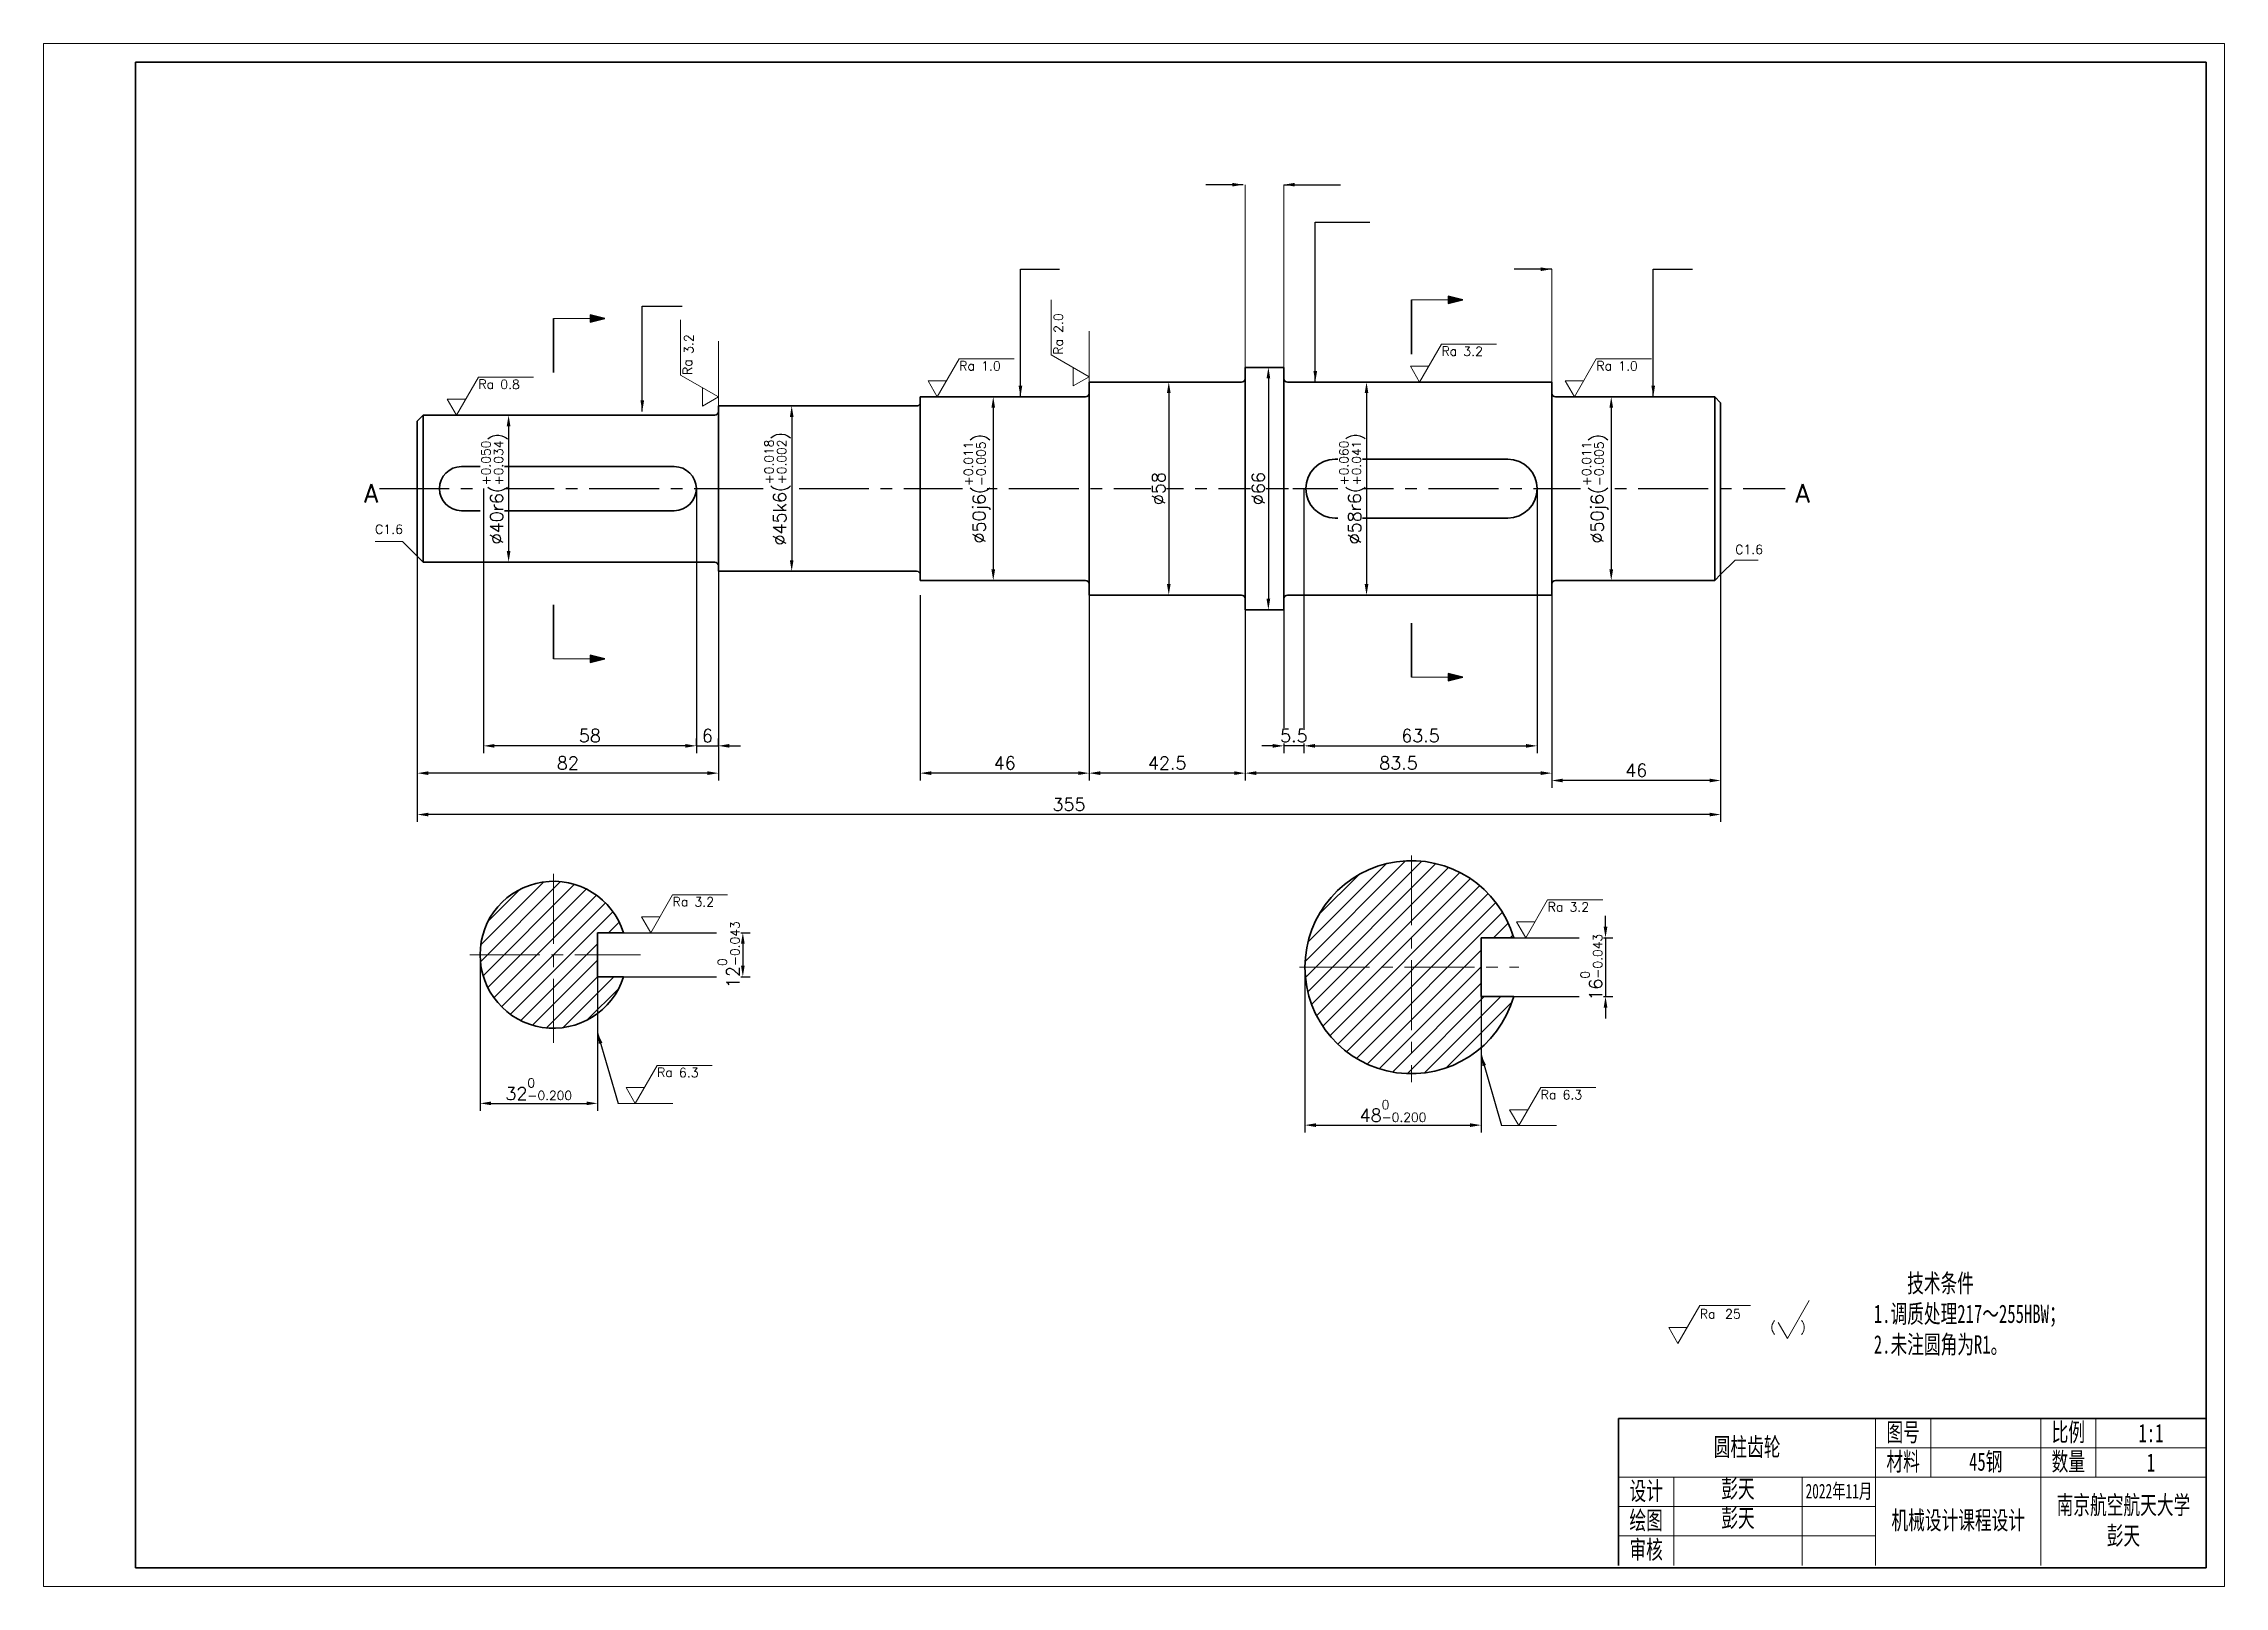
# Model space of a CAD drawing. Header units: millimetres. Extents: x 388 to 982, y 546 to 966.
import ezdxf

# ---------------------------------------------------------------- set-up
doc = ezdxf.new("R2010")
doc.units = ezdxf.units.MM
doc.linetypes.add('CENTER2', pattern=[28.575, 19.05, -3.175, 3.175, -3.175])
for name, color, linetype, lineweight in [('中心线', 7, 'CENTER2', 20), ('剖面线', 7, 'Continuous', 20), ('尺寸线层', 7, 'Continuous', 30), ('标注线', 3, 'Continuous', 20), ('粗实线', 7, 'Continuous', 30), ('细实线', 7, 'Continuous', 20)]:
    doc.layers.add(name, color=color, linetype=linetype, lineweight=lineweight)
doc.styles.get("Standard").update_dxf_attribs({"font": 'txt', "bigfont": 'gbcbig.shx'})
doc.styles.add('宋体', font='simfang.ttf', dxfattribs={"width": 0.667})
doc.dimstyles.new('直线', dxfattribs={"dimtxt": 3.5, "dimasz": 3, "dimexe": 2, "dimexo": 0, "dimgap": 1, "dimtad": 1, "dimdsep": 46, "dimtxsty": 'Standard', "dimcen": 0, "dimadec": 0, "dimazin": 2, "dimtfac": 1, "dimtix": 1, "dimtmove": 0, "dimatfit": 3, "dimfxl": 1, "dimtfill": 1, "dimarcsym": 0})
doc.dimstyles.new('线性直径', dxfattribs={"dimtxt": 3.5, "dimasz": 3, "dimexe": 2, "dimexo": 0, "dimgap": 1, "dimtad": 1, "dimdsep": 46, "dimtxsty": 'Standard', "dimcen": 0, "dimadec": 0, "dimazin": 2, "dimtm": 1e-09, "dimtfac": 1, "dimtmove": 0, "dimatfit": 3, "dimfxl": 1, "dimtfill": 1, "dimarcsym": 0})

# ---------------------------------------------------------------- blocks, each defined once
blk = doc.blocks.new('*D1')
at = {"layer": 'Defpoints', "color": 0, "transparency": 16777216}
for p in [(491.66, 865.2), (510.62, 825.2), (514.92, 825.2)]:
    blk.add_point(p, dxfattribs=at)
at = {"layer": '标注线', "color": 0, "lineweight": -2, "transparency": 16777216}
for p, q in [((491.66, 865.2), (516.92, 865.2)), ((514.92, 862.2), (514.92, 828.2)), ((510.62, 825.2), (516.92, 825.2))]:
    blk.add_line(p, q, dxfattribs=at)
at = {"layer": '标注线', "color": 0, "transparency": 16777216}
for points in [[(514.42, 862.2), (515.42, 862.2), (514.92, 865.2)], [(514.42, 828.2), (515.42, 828.2), (514.92, 825.2)]]:
    blk.add_solid(points, dxfattribs=at)
at = {"layer": '标注线', "color": 0, "transparency": 16777216, "insert": (511.06, 845.2), "char_height": 3.5, "attachment_point": 5, "rotation": 90, "bg_fill": 3, "box_fill_scale": 1.1, "bg_fill_color": 256, "bg_fill_true_color": 13158600, "bg_fill_transparency": 0}
blk.add_mtext('%%C40r6({\\H0.7x;\\S+0.050^ +0.034;\\H1.42857x;)}', dxfattribs=at)
blk = doc.blocks.new('*D2')
at = {"layer": 'Defpoints', "color": 0, "transparency": 16777216}
for p in [(572.06, 867.7), (592.03, 822.7), (593.95, 822.7)]:
    blk.add_point(p, dxfattribs=at)
at = {"layer": '标注线', "color": 0, "lineweight": -2, "transparency": 16777216}
for p, q in [((572.06, 867.7), (594.03, 867.7)), ((592.03, 864.7), (592.03, 825.7)), ((593.95, 822.7), (590.03, 822.7))]:
    blk.add_line(p, q, dxfattribs=at)
at = {"layer": '标注线', "color": 0, "transparency": 16777216}
for points in [[(591.53, 864.7), (592.53, 864.7), (592.03, 867.7)], [(591.53, 825.7), (592.53, 825.7), (592.03, 822.7)]]:
    blk.add_solid(points, dxfattribs=at)
at = {"layer": '标注线', "color": 0, "transparency": 16777216, "insert": (588.17, 845.2), "char_height": 3.5, "attachment_point": 5, "rotation": 90, "bg_fill": 3, "box_fill_scale": 1.1, "bg_fill_color": 256, "bg_fill_true_color": 13158600, "bg_fill_transparency": 0}
blk.add_mtext('%%C45k6({\\H0.7x;\\S+0.018^ +0.002;\\H1.42857x;)}', dxfattribs=at)
blk = doc.blocks.new('*D3')
at = {"layer": 'Defpoints', "color": 0, "transparency": 16777216}
for p in [(647.96, 870.2), (646.93, 820.2), (647.96, 820.2)]:
    blk.add_point(p, dxfattribs=at)
at = {"layer": '标注线', "color": 0, "lineweight": -2, "transparency": 16777216}
for p, q in [((647.96, 870.2), (644.93, 870.2)), ((646.93, 867.2), (646.93, 823.2)), ((647.96, 820.2), (644.93, 820.2))]:
    blk.add_line(p, q, dxfattribs=at)
at = {"layer": '标注线', "color": 0, "transparency": 16777216}
for points in [[(646.43, 867.2), (647.43, 867.2), (646.93, 870.2)], [(646.43, 823.2), (647.43, 823.2), (646.93, 820.2)]]:
    blk.add_solid(points, dxfattribs=at)
at = {"layer": '标注线', "color": 0, "transparency": 16777216, "insert": (642.48, 845.2), "char_height": 3.5, "attachment_point": 5, "rotation": 90, "bg_fill": 3, "box_fill_scale": 1.1, "bg_fill_color": 256, "bg_fill_true_color": 13158600, "bg_fill_transparency": 0}
blk.add_mtext('%%C50j6({\\H0.7x;\\S+0.011^ -0.005;\\H1.42857x;)}', dxfattribs=at)
blk = doc.blocks.new('*D4')
at = {"layer": 'Defpoints', "color": 0, "transparency": 16777216}
for p in [(691.99, 874.2), (691.99, 816.2), (694.74, 816.2)]:
    blk.add_point(p, dxfattribs=at)
at = {"layer": '标注线', "color": 0, "lineweight": -2, "transparency": 16777216}
for p, q in [((691.99, 874.2), (696.74, 874.2)), ((694.74, 871.2), (694.74, 819.2)), ((691.99, 816.2), (696.74, 816.2))]:
    blk.add_line(p, q, dxfattribs=at)
at = {"layer": '标注线', "color": 0, "transparency": 16777216}
for points in [[(694.24, 871.2), (695.24, 871.2), (694.74, 874.2)], [(694.24, 819.2), (695.24, 819.2), (694.74, 816.2)]]:
    blk.add_solid(points, dxfattribs=at)
at = {"layer": '标注线', "color": 0, "transparency": 16777216, "insert": (691.99, 845.2), "char_height": 3.5, "attachment_point": 5, "rotation": 90, "bg_fill": 3, "box_fill_scale": 1.1, "bg_fill_color": 256, "bg_fill_true_color": 13158600, "bg_fill_transparency": 3866744}
blk.add_mtext('%%C58', dxfattribs=at)
blk = doc.blocks.new('*D5')
at = {"layer": 'Defpoints', "color": 0, "transparency": 16777216}
for p in [(720.2, 878.2), (720.2, 812.2), (721.87, 812.2)]:
    blk.add_point(p, dxfattribs=at)
at = {"layer": '标注线', "color": 0, "lineweight": -2, "transparency": 16777216}
for p, q in [((720.2, 878.2), (723.87, 878.2)), ((721.87, 875.2), (721.87, 815.2)), ((720.2, 812.2), (723.87, 812.2))]:
    blk.add_line(p, q, dxfattribs=at)
at = {"layer": '标注线', "color": 0, "transparency": 16777216}
for points in [[(721.37, 875.2), (722.37, 875.2), (721.87, 878.2)], [(721.37, 815.2), (722.37, 815.2), (721.87, 812.2)]]:
    blk.add_solid(points, dxfattribs=at)
at = {"layer": '标注线', "color": 0, "transparency": 16777216, "insert": (719.12, 845.2), "char_height": 3.5, "attachment_point": 5, "rotation": 90, "bg_fill": 3, "box_fill_scale": 1.1, "bg_fill_color": 256, "bg_fill_true_color": 13158600, "bg_fill_transparency": 9782572}
blk.add_mtext('%%C66', dxfattribs=at)
blk = doc.blocks.new('*D6')
at = {"layer": 'Defpoints', "color": 0, "transparency": 16777216}
for p in [(727.06, 874.2), (748.6, 816.2), (755.13, 816.2)]:
    blk.add_point(p, dxfattribs=at)
at = {"layer": '标注线', "color": 0, "lineweight": -2, "transparency": 16777216}
for p, q in [((727.06, 874.2), (750.6, 874.2)), ((748.6, 871.2), (748.6, 819.2)), ((755.13, 816.2), (746.6, 816.2))]:
    blk.add_line(p, q, dxfattribs=at)
at = {"layer": '标注线', "color": 0, "transparency": 16777216}
for points in [[(748.1, 871.2), (749.1, 871.2), (748.6, 874.2)], [(748.1, 819.2), (749.1, 819.2), (748.6, 816.2)]]:
    blk.add_solid(points, dxfattribs=at)
at = {"layer": '标注线', "color": 0, "transparency": 16777216, "insert": (744.74, 845.2), "char_height": 3.5, "attachment_point": 5, "rotation": 90, "bg_fill": 3, "box_fill_scale": 1.1, "bg_fill_color": 256, "bg_fill_true_color": 13158600, "bg_fill_transparency": 0}
blk.add_mtext('%%C58r6({\\H0.7x;\\S+0.060^ +0.041;\\H1.42857x;)}', dxfattribs=at)
blk = doc.blocks.new('*D7')
at = {"layer": 'Defpoints', "color": 0, "transparency": 16777216}
for p in [(800.06, 870.2), (815.26, 820.2), (817.42, 820.2)]:
    blk.add_point(p, dxfattribs=at)
at = {"layer": '标注线', "color": 0, "lineweight": -2, "transparency": 16777216}
for p, q in [((800.06, 870.2), (817.26, 870.2)), ((815.26, 867.2), (815.26, 823.2)), ((817.42, 820.2), (813.26, 820.2))]:
    blk.add_line(p, q, dxfattribs=at)
at = {"layer": '标注线', "color": 0, "transparency": 16777216}
for points in [[(814.76, 867.2), (815.76, 867.2), (815.26, 870.2)], [(814.76, 823.2), (815.76, 823.2), (815.26, 820.2)]]:
    blk.add_solid(points, dxfattribs=at)
at = {"layer": '标注线', "color": 0, "transparency": 16777216, "insert": (810.82, 845.2), "char_height": 3.5, "attachment_point": 5, "rotation": 90, "bg_fill": 3, "box_fill_scale": 1.1, "bg_fill_color": 256, "bg_fill_true_color": 13158600, "bg_fill_transparency": 0}
blk.add_mtext('%%C50j6({\\H0.7x;\\S+0.011^ -0.005;\\H1.42857x;)}', dxfattribs=at)
blk = doc.blocks.new('*D8')
at = {"layer": 'Defpoints', "color": 0, "transparency": 16777216}
for p in [(490.06, 826.8), (845.06, 821.2), (490.06, 756.46)]:
    blk.add_point(p, dxfattribs=at)
at = {"layer": '标注线', "color": 0, "lineweight": -2, "transparency": 16777216}
for p, q in [((490.06, 826.8), (490.06, 754.46)), ((845.06, 821.2), (845.06, 754.46)), ((842.06, 756.46), (493.06, 756.46))]:
    blk.add_line(p, q, dxfattribs=at)
at = {"layer": '标注线', "color": 0, "transparency": 16777216}
for points in [[(493.06, 756.96), (493.06, 755.96), (490.06, 756.46)], [(842.06, 756.96), (842.06, 755.96), (845.06, 756.46)]]:
    blk.add_solid(points, dxfattribs=at)
at = {"layer": '标注线', "color": 0, "transparency": 16777216, "insert": (667.56, 759.21), "char_height": 3.5, "attachment_point": 5, "bg_fill": 3, "box_fill_scale": 1.1, "bg_fill_color": 256, "bg_fill_true_color": 13158600, "bg_fill_transparency": 1242332}
blk.add_mtext('355', dxfattribs=at)
blk = doc.blocks.new('*D9')
at = {"layer": 'Defpoints', "color": 0, "transparency": 16777216}
for p in [(845.06, 821.8), (799.06, 819.2), (799.06, 765.74)]:
    blk.add_point(p, dxfattribs=at)
at = {"layer": '标注线', "color": 0, "lineweight": -2, "transparency": 16777216}
for p, q in [((845.06, 821.8), (845.06, 763.74)), ((799.06, 819.2), (799.06, 763.74)), ((842.06, 765.74), (802.06, 765.74))]:
    blk.add_line(p, q, dxfattribs=at)
at = {"layer": '标注线', "color": 0, "transparency": 16777216}
for points in [[(802.06, 766.24), (802.06, 765.24), (799.06, 765.74)], [(842.06, 766.24), (842.06, 765.24), (845.06, 765.74)]]:
    blk.add_solid(points, dxfattribs=at)
at = {"layer": '标注线', "color": 0, "transparency": 16777216, "insert": (822.06, 768.49), "char_height": 3.5, "attachment_point": 5, "bg_fill": 3, "box_fill_scale": 1.1, "bg_fill_color": 256, "bg_fill_true_color": 13158600, "bg_fill_transparency": 176}
blk.add_mtext('46', dxfattribs=at)
blk = doc.blocks.new('*D10')
at = {"layer": 'Defpoints', "color": 0, "transparency": 16777216}
for p in [(715.56, 816.2), (799.06, 816.2), (715.56, 767.74)]:
    blk.add_point(p, dxfattribs=at)
at = {"layer": '标注线', "color": 0, "lineweight": -2, "transparency": 16777216}
for p, q in [((715.56, 816.2), (715.56, 765.74)), ((799.06, 816.2), (799.06, 765.74)), ((796.06, 767.74), (718.56, 767.74))]:
    blk.add_line(p, q, dxfattribs=at)
at = {"layer": '标注线', "color": 0, "transparency": 16777216}
for points in [[(718.56, 768.24), (718.56, 767.24), (715.56, 767.74)], [(796.06, 768.24), (796.06, 767.24), (799.06, 767.74)]]:
    blk.add_solid(points, dxfattribs=at)
at = {"layer": '标注线', "color": 0, "transparency": 16777216, "insert": (757.31, 770.49), "char_height": 3.5, "attachment_point": 5, "bg_fill": 3, "box_fill_scale": 1.1, "bg_fill_color": 256, "bg_fill_true_color": 13158600, "bg_fill_transparency": 9325212}
blk.add_mtext('83.5', dxfattribs=at)
blk = doc.blocks.new('*D11')
at = {"layer": 'Defpoints', "color": 0, "transparency": 16777216}
for p in [(673.06, 812.2), (715.56, 812.2), (673.06, 767.74)]:
    blk.add_point(p, dxfattribs=at)
at = {"layer": '标注线', "color": 0, "lineweight": -2, "transparency": 16777216}
for p, q in [((673.06, 812.2), (673.06, 765.74)), ((715.56, 812.2), (715.56, 765.74)), ((712.56, 767.74), (676.06, 767.74))]:
    blk.add_line(p, q, dxfattribs=at)
at = {"layer": '标注线', "color": 0, "transparency": 16777216}
for points in [[(676.06, 768.24), (676.06, 767.24), (673.06, 767.74)], [(712.56, 768.24), (712.56, 767.24), (715.56, 767.74)]]:
    blk.add_solid(points, dxfattribs=at)
at = {"layer": '标注线', "color": 0, "transparency": 16777216, "insert": (694.31, 770.49), "char_height": 3.5, "attachment_point": 5, "bg_fill": 3, "box_fill_scale": 1.1, "bg_fill_color": 256, "bg_fill_true_color": 13158600, "bg_fill_transparency": 13205180}
blk.add_mtext('42.5', dxfattribs=at)
blk = doc.blocks.new('*D12')
at = {"layer": 'Defpoints', "color": 0, "transparency": 16777216}
for p in [(627.06, 816.2), (673.06, 816.2), (627.06, 767.74)]:
    blk.add_point(p, dxfattribs=at)
at = {"layer": '标注线', "color": 0, "lineweight": -2, "transparency": 16777216}
for p, q in [((627.06, 816.2), (627.06, 765.74)), ((673.06, 816.2), (673.06, 765.74)), ((670.06, 767.74), (630.06, 767.74))]:
    blk.add_line(p, q, dxfattribs=at)
at = {"layer": '标注线', "color": 0, "transparency": 16777216}
for points in [[(630.06, 768.24), (630.06, 767.24), (627.06, 767.74)], [(670.06, 768.24), (670.06, 767.24), (673.06, 767.74)]]:
    blk.add_solid(points, dxfattribs=at)
at = {"layer": '标注线', "color": 0, "transparency": 16777216, "insert": (650.06, 770.49), "char_height": 3.5, "attachment_point": 5, "bg_fill": 3, "box_fill_scale": 1.1, "bg_fill_color": 256, "bg_fill_true_color": 13158600, "bg_fill_transparency": 13205180}
blk.add_mtext('46', dxfattribs=at)
blk = doc.blocks.new('*D13')
at = {"layer": 'Defpoints', "color": 0, "transparency": 16777216}
for p in [(490.06, 822.7), (572.06, 822.7), (490.06, 767.74)]:
    blk.add_point(p, dxfattribs=at)
at = {"layer": '标注线', "color": 0, "lineweight": -2, "transparency": 16777216}
for p, q in [((490.06, 822.7), (490.06, 765.74)), ((572.06, 822.7), (572.06, 765.74)), ((569.06, 767.74), (493.06, 767.74))]:
    blk.add_line(p, q, dxfattribs=at)
at = {"layer": '标注线', "color": 0, "transparency": 16777216}
for points in [[(493.06, 768.24), (493.06, 767.24), (490.06, 767.74)], [(569.06, 768.24), (569.06, 767.24), (572.06, 767.74)]]:
    blk.add_solid(points, dxfattribs=at)
at = {"layer": '标注线', "color": 0, "transparency": 16777216, "insert": (531.06, 770.49), "char_height": 3.5, "attachment_point": 5, "bg_fill": 3, "box_fill_scale": 1.1, "bg_fill_color": 256, "bg_fill_true_color": 13158600, "bg_fill_transparency": 0}
blk.add_mtext('82', dxfattribs=at)
blk = doc.blocks.new('*D14')
at = {"layer": 'Defpoints', "color": 0, "transparency": 16777216}
for p in [(508.06, 845.2), (566.06, 845.2), (508.06, 775.17)]:
    blk.add_point(p, dxfattribs=at)
at = {"layer": '标注线', "color": 0, "lineweight": -2, "transparency": 16777216}
for p, q in [((508.06, 845.2), (508.06, 773.17)), ((566.06, 845.2), (566.06, 773.17)), ((563.06, 775.17), (511.06, 775.17))]:
    blk.add_line(p, q, dxfattribs=at)
at = {"layer": '标注线', "color": 0, "transparency": 16777216}
for points in [[(511.06, 775.67), (511.06, 774.67), (508.06, 775.17)], [(563.06, 775.67), (563.06, 774.67), (566.06, 775.17)]]:
    blk.add_solid(points, dxfattribs=at)
at = {"layer": '标注线', "color": 0, "transparency": 16777216, "insert": (537.06, 777.92), "char_height": 3.5, "attachment_point": 5, "bg_fill": 3, "box_fill_scale": 1.1, "bg_fill_color": 256, "bg_fill_true_color": 13158600, "bg_fill_transparency": 11814204}
blk.add_mtext('58', dxfattribs=at)
blk = doc.blocks.new('*D15')
at = {"layer": '标注线', "color": 0, "lineweight": -2, "transparency": 16777216}
for p, q in [((563.06, 775.17), (560.06, 775.17)), ((566.06, 775.17), (566.06, 777.17)), ((566.06, 775.17), (572.06, 775.17)), ((572.06, 775.17), (572.06, 777.17)), ((575.06, 775.17), (578.06, 775.17))]:
    blk.add_line(p, q, dxfattribs=at)
at = {"layer": '标注线', "color": 0, "transparency": 16777216}
for points in [[(563.06, 775.67), (563.06, 774.67), (566.06, 775.17)], [(575.06, 775.67), (575.06, 774.67), (572.06, 775.17)]]:
    blk.add_solid(points, dxfattribs=at)
at = {"layer": '标注线', "color": 0, "transparency": 16777216, "insert": (569.06, 777.92), "char_height": 3.5, "attachment_point": 5, "bg_fill": 3, "box_fill_scale": 1.1, "bg_fill_color": 256, "bg_fill_true_color": 13158600, "bg_fill_transparency": 13200536}
blk.add_mtext('6', dxfattribs=at)
at = {"layer": 'Defpoints', "color": 0, "transparency": 16777216}
for p in [(566.06, 775.17), (572.06, 775.17), (572.06, 775.17)]:
    blk.add_point(p, dxfattribs=at)
blk = doc.blocks.new('*D16')
at = {"layer": 'Defpoints', "color": 0, "transparency": 16777216}
for p in [(731.56, 845.2), (795.06, 845.2), (795.06, 775.17)]:
    blk.add_point(p, dxfattribs=at)
at = {"layer": '标注线', "color": 0, "lineweight": -2, "transparency": 16777216}
for p, q in [((731.56, 845.2), (731.56, 773.17)), ((795.06, 845.2), (795.06, 773.17)), ((734.56, 775.17), (792.06, 775.17))]:
    blk.add_line(p, q, dxfattribs=at)
at = {"layer": '标注线', "color": 0, "transparency": 16777216}
for points in [[(734.56, 775.67), (734.56, 774.67), (731.56, 775.17)], [(792.06, 775.67), (792.06, 774.67), (795.06, 775.17)]]:
    blk.add_solid(points, dxfattribs=at)
at = {"layer": '标注线', "color": 0, "transparency": 16777216, "insert": (763.31, 777.92), "char_height": 3.5, "attachment_point": 5, "bg_fill": 3, "box_fill_scale": 1.1, "bg_fill_color": 256, "bg_fill_true_color": 13158600, "bg_fill_transparency": 0}
blk.add_mtext('63.5', dxfattribs=at)
blk = doc.blocks.new('*D17')
at = {"layer": 'Defpoints', "color": 0, "transparency": 16777216}
for p in [(726.06, 845.2), (731.56, 845.2)]:
    blk.add_point(p, dxfattribs=at)
at = {"layer": '标注线', "color": 0, "lineweight": -2, "transparency": 16777216}
for p, q in [((726.06, 845.2), (726.06, 773.17)), ((731.56, 845.2), (731.56, 773.17)), ((723.06, 775.17), (720.06, 775.17)), ((731.56, 775.17), (726.06, 775.17)), ((734.56, 775.17), (737.56, 775.17))]:
    blk.add_line(p, q, dxfattribs=at)
at = {"layer": '标注线', "color": 0, "transparency": 16777216}
for points in [[(723.06, 775.67), (723.06, 774.67), (726.06, 775.17)], [(734.56, 775.67), (734.56, 774.67), (731.56, 775.17)]]:
    blk.add_solid(points, dxfattribs=at)
at = {"layer": '标注线', "color": 0, "transparency": 16777216, "insert": (728.81, 777.92), "char_height": 3.5, "attachment_point": 5, "bg_fill": 3, "box_fill_scale": 1.1, "bg_fill_color": 256, "bg_fill_true_color": 13158600, "bg_fill_transparency": 0}
blk.add_mtext('5.5', dxfattribs=at)
at = {"layer": 'Defpoints', "color": 0, "transparency": 16777216}
blk.add_point((726.06, 775.17), dxfattribs=at)
blk = doc.blocks.new('*D18')
at = {"layer": 'Defpoints', "color": 0, "transparency": 16777216}
for p in [(507.14, 718.3), (539.14, 718.3), (539.14, 677.84)]:
    blk.add_point(p, dxfattribs=at)
at = {"layer": '标注线', "color": 0, "lineweight": -2, "transparency": 16777216}
for p, q in [((507.14, 718.3), (507.14, 675.84)), ((539.14, 718.3), (539.14, 675.84)), ((510.14, 677.84), (536.14, 677.84))]:
    blk.add_line(p, q, dxfattribs=at)
at = {"layer": '标注线', "color": 0, "transparency": 16777216}
for points in [[(510.14, 678.34), (510.14, 677.34), (507.14, 677.84)], [(536.14, 678.34), (536.14, 677.34), (539.14, 677.84)]]:
    blk.add_solid(points, dxfattribs=at)
at = {"layer": '标注线', "color": 0, "transparency": 16777216, "insert": (523.14, 681.7), "char_height": 3.5, "attachment_point": 5, "bg_fill": 3, "box_fill_scale": 1.1, "bg_fill_color": 256, "bg_fill_true_color": 13158600, "bg_fill_transparency": 14441796}
blk.add_mtext('32{\\H0.7x;\\S0^ -0.200;}', dxfattribs=at)
blk = doc.blocks.new('*D19')
at = {"layer": 'Defpoints', "color": 0, "transparency": 16777216}
for p in [(546.22, 724.3), (546.22, 712.3)]:
    blk.add_point(p, dxfattribs=at)
at = {"layer": '标注线', "color": 0, "lineweight": -2, "transparency": 16777216}
for p, q in [((546.22, 724.3), (580.72, 724.3)), ((578.72, 721.3), (578.72, 715.3)), ((546.22, 712.3), (580.72, 712.3))]:
    blk.add_line(p, q, dxfattribs=at)
at = {"layer": '标注线', "color": 0, "transparency": 16777216}
for points in [[(578.22, 721.3), (579.22, 721.3), (578.72, 724.3)], [(578.22, 715.3), (579.22, 715.3), (578.72, 712.3)]]:
    blk.add_solid(points, dxfattribs=at)
at = {"layer": '标注线', "color": 0, "transparency": 16777216, "insert": (574.86, 718.3), "char_height": 3.5, "attachment_point": 5, "rotation": 90, "bg_fill": 3, "box_fill_scale": 1.1, "bg_fill_color": 256, "bg_fill_true_color": 13158600, "bg_fill_transparency": 5410064}
blk.add_mtext('12{\\H0.7x;\\S0^ -0.043;}', dxfattribs=at)
at = {"layer": 'Defpoints', "color": 0, "transparency": 16777216}
blk.add_point((578.72, 712.3), dxfattribs=at)
blk = doc.blocks.new('*D20')
at = {"layer": 'Defpoints', "color": 0, "transparency": 16777216}
for p in [(731.82, 714.9), (779.82, 714.9), (779.82, 671.91)]:
    blk.add_point(p, dxfattribs=at)
at = {"layer": '标注线', "color": 0, "lineweight": -2, "transparency": 16777216}
for p, q in [((731.82, 714.9), (731.82, 669.91)), ((779.82, 714.9), (779.82, 669.91)), ((734.82, 671.91), (776.82, 671.91))]:
    blk.add_line(p, q, dxfattribs=at)
at = {"layer": '标注线', "color": 0, "transparency": 16777216}
for points in [[(734.82, 672.41), (734.82, 671.41), (731.82, 671.91)], [(776.82, 672.41), (776.82, 671.41), (779.82, 671.91)]]:
    blk.add_solid(points, dxfattribs=at)
at = {"layer": '标注线', "color": 0, "transparency": 16777216, "insert": (755.82, 675.77), "char_height": 3.5, "attachment_point": 5, "bg_fill": 3, "box_fill_scale": 1.1, "bg_fill_color": 256, "bg_fill_true_color": 13158600, "bg_fill_transparency": 1240784}
blk.add_mtext('48{\\H0.7x;\\S0^ -0.200;}', dxfattribs=at)
blk = doc.blocks.new('*D21')
at = {"layer": 'Defpoints', "color": 0, "transparency": 16777216}
for p in [(788.7, 722.9), (788.7, 706.9)]:
    blk.add_point(p, dxfattribs=at)
at = {"layer": '标注线', "color": 0, "lineweight": -2, "transparency": 16777216}
for p, q in [((813.7, 725.9), (813.7, 728.9)), ((788.7, 722.9), (815.7, 722.9)), ((813.7, 722.9), (813.7, 706.9)), ((788.7, 706.9), (815.7, 706.9)), ((813.7, 703.9), (813.7, 700.9))]:
    blk.add_line(p, q, dxfattribs=at)
at = {"layer": '标注线', "color": 0, "transparency": 16777216}
for points in [[(813.2, 725.9), (814.2, 725.9), (813.7, 722.9)], [(813.2, 703.9), (814.2, 703.9), (813.7, 706.9)]]:
    blk.add_solid(points, dxfattribs=at)
at = {"layer": '标注线', "color": 0, "transparency": 16777216, "insert": (809.85, 714.9), "char_height": 3.5, "attachment_point": 5, "rotation": 90, "bg_fill": 3, "box_fill_scale": 1.1, "bg_fill_color": 256, "bg_fill_true_color": 13158600, "bg_fill_transparency": 1240784}
blk.add_mtext('16{\\H0.7x;\\S0^ -0.043;}', dxfattribs=at)
at = {"layer": 'Defpoints', "color": 0, "transparency": 16777216}
blk.add_point((813.7, 706.9), dxfattribs=at)
blk = doc.blocks.new('粗糙度')
at = {"layer": '标注线'}
for p, q in [((5.96, 10.33), (0, 0)), ((5.96, 10.33), (20.96, 10.33)), ((-2.5, 4.33), (2.5, 4.33)), ((0, 0), (-2.5, 4.33))]:
    blk.add_line(p, q, dxfattribs=at)
at = {"layer": '标注线', "insert": (5.96, 9.68), "char_height": 2.5, "width": 9.6156, "attachment_point": 1}
blk.add_mtext('Ra', dxfattribs=at)

msp = doc.modelspace()

# ---------------------------------------------------------------- hatches: boundary and pattern name
at = {"layer": '剖面线'}
h = msp.add_hatch(dxfattribs=at)
h.set_pattern_fill('ANSI31', color=256, style=0)
h.set_pattern_definition([(45, (1e-13, 47.4655), (-2.245064, 2.245064), [])])
h.paths.add_polyline_path([(507.137, 718.301), (527.137, 718.301), (527.137, 738.301, 0.4142136)])
h.paths.add_polyline_path([(527.137, 718.301), (539.137, 718.301), (539.137, 724.301), (546.215, 724.301, 0.3275382), (527.137, 738.301)])
h.paths.add_polyline_path([(527.137, 718.301), (507.137, 718.301, 0.4142136), (527.137, 698.301)])
h.paths.add_polyline_path([(527.137, 698.301, 0.3275382), (546.215, 712.301), (539.137, 712.301), (539.137, 718.301), (527.137, 718.301)])
h.paths.add_polyline_path([(731.822, 714.9), (760.822, 714.9), (760.822, 743.9, 0.4142136)])
h.paths.add_polyline_path([(760.822, 714.9), (779.822, 714.9), (779.822, 722.9), (788.696, 722.9, 0.3345303), (760.822, 743.9)])
h.paths.add_polyline_path([(760.822, 714.9), (731.822, 714.9, 0.4142136), (760.822, 685.9)])
h.paths.add_polyline_path([(788.696, 706.9), (779.822, 706.9), (779.822, 714.9), (760.822, 714.9), (760.822, 685.9, 0.3345303)])
at = {"layer": '粗实线'}
for points in [[(770.822, 895.553), (770.822, 897.553), (774.822, 896.553)], [(537.137, 890.553), (537.137, 892.553), (541.137, 891.553)], [(537.137, 799.841), (537.137, 797.841), (541.137, 798.841)], [(770.822, 794.841), (770.822, 792.841), (774.822, 793.841)]]:
    msp.add_hatch(color=256, dxfattribs=at).paths.add_polyline_path(points)

# ---------------------------------------------------------------- linework, layer by layer
at = {"layer": '中心线', "color": 0, "lineweight": -3}
msp.add_line((479.719, 845.197), (862.643, 845.197), dxfattribs=at)
at = {"layer": '中心线'}
for p, q in [((760.822, 745.363), (760.822, 683.59)), ((527.137, 740.301), (527.137, 694.346)), ((504.398, 718.301), (550.804, 718.301)), ((730.358, 714.9), (790.054, 714.9))]:
    msp.add_line(p, q, dxfattribs=at)
at = {"layer": '尺寸线层', "color": 0, "lineweight": 30}
for p, q in [((740.058, 853.197), (787.058, 853.197)), ((740.058, 837.197), (787.058, 837.197))]:
    msp.add_line(p, q, dxfattribs=at)
at = {"layer": '标注线', "color": 0, "lineweight": -3}
for p, q in [((728.558, 845.197), (734.558, 845.197)), ((734.558, 845.197), (741.558, 845.197))]:
    msp.add_line(p, q, dxfattribs=at)
at = {"layer": '标注线'}
for p, q in [((486.058, 830.797), (478.55, 830.797)), ((849.015, 825.754), (855.303, 825.754)), ((544.725, 677.842), (559.657, 677.842)), ((785.41, 671.786), (800.342, 671.786))]:
    msp.add_line(p, q, dxfattribs=at)
at = {"layer": '标注线', "color": 0}
for p, q in [((887.267, 592.058), (887.267, 552.058)), ((902.267, 592.058), (902.267, 576.058)), ((932.267, 592.058), (932.267, 552.058)), ((947.267, 592.058), (947.267, 576.058)), ((977.267, 551.345), (977.267, 591.345)), ((977.267, 584.058), (887.267, 584.058)), ((977.267, 576.058), (817.267, 576.058)), ((832.267, 576.058), (832.267, 552.058)), ((867.267, 576.058), (867.267, 552.058)), ((817.267, 568.058), (887.267, 568.058)), ((817.267, 560.058), (887.267, 560.058))]:
    msp.add_line(p, q, dxfattribs=at)
at = {"layer": '粗实线', "linetype": 'Continuous', "lineweight": 30}
for p, q in [((413.267, 551.345), (413.267, 961.345)), ((413.267, 961.345), (977.267, 961.345)), ((977.267, 961.345), (977.267, 551.345)), ((977.267, 551.345), (413.267, 551.345))]:
    msp.add_line(p, q, dxfattribs=at)
at = {"layer": '粗实线'}
for p, q in [((770.822, 897.553), (774.822, 896.553)), ((527.137, 876.804), (527.137, 891.553)), ((537.137, 892.553), (541.137, 891.553)), ((541.137, 891.553), (537.137, 890.553)), ((760.822, 881.804), (760.822, 896.553)), ((774.822, 896.553), (770.822, 895.553)), ((715.558, 878.197), (715.558, 812.197)), ((726.058, 878.197), (726.058, 875.197)), ((726.058, 875.197), (726.058, 815.197)), ((799.058, 874.197), (727.058, 874.197)), ((627.058, 870.197), (627.058, 821.697)), ((673.058, 871.197), (673.058, 819.197)), ((799.058, 871.197), (799.058, 819.197)), ((843.458, 870.197), (843.458, 820.197)), ((845.058, 868.597), (843.458, 870.197)), ((845.058, 868.597), (845.058, 821.797)), ((490.058, 863.597), (491.658, 865.197)), ((571.058, 865.197), (491.658, 865.197)), ((560.058, 851.197), (502.058, 851.197)), ((560.058, 839.197), (502.058, 839.197)), ((491.658, 825.197), (490.058, 826.797)), ((571.058, 825.197), (491.658, 825.197)), ((627.058, 821.697), (627.058, 820.197)), ((845.058, 821.797), (843.458, 820.197)), ((726.058, 812.197), (726.058, 815.197)), ((799.058, 816.197), (727.058, 816.197)), ((527.137, 813.591), (527.137, 798.841)), ((760.822, 808.591), (760.822, 793.841)), ((541.137, 798.841), (537.137, 799.841)), ((537.137, 797.841), (541.137, 798.841)), ((774.822, 793.841), (770.822, 794.841)), ((770.822, 792.841), (774.822, 793.841)), ((546.215, 724.301), (539.137, 724.301)), ((539.137, 724.301), (539.137, 712.301)), ((788.696, 722.9), (779.822, 722.9)), ((779.822, 722.9), (779.822, 706.9)), ((546.215, 712.301), (539.137, 712.301)), ((779.822, 706.9), (788.696, 706.9))]:
    msp.add_line(p, q, dxfattribs=at)
at = {"layer": '粗实线', "color": 0}
for p, q in [((673.058, 871.197), (673.058, 874.197)), ((715.558, 878.197), (726.058, 878.197)), ((715.558, 875.697), (715.558, 875.197)), ((799.058, 874.197), (799.058, 871.197)), ((572.058, 867.697), (626.058, 867.697)), ((627.058, 870.197), (672.058, 870.197)), ((843.458, 870.197), (800.058, 870.197)), ((490.058, 863.597), (490.058, 826.797)), ((491.658, 865.197), (491.658, 825.197)), ((572.058, 822.697), (626.058, 822.697)), ((672.058, 820.197), (627.058, 820.197)), ((800.058, 820.197), (843.458, 820.197)), ((673.058, 819.197), (673.058, 816.197)), ((715.558, 814.697), (715.558, 815.197)), ((799.058, 816.197), (799.058, 819.197)), ((715.558, 812.197), (726.058, 812.197)), ((817.267, 552.058), (817.267, 592.058)), ((817.267, 592.058), (977.267, 592.058))]:
    msp.add_line(p, q, dxfattribs=at)
at = {"layer": '粗实线', "color": 0, "lineweight": 30}
for p, q in [((572.058, 866.197), (572.058, 867.697)), ((572.058, 822.697), (572.058, 866.197))]:
    msp.add_line(p, q, dxfattribs=at)
at = {"layer": '粗实线'}
for centre, radius, start, end in [((714.558, 875.197), 1, 270, 0), ((727.058, 875.197), 1, 180, 270), ((626.058, 868.697), 1, 270, 0), ((626.058, 821.697), 1, 0, 90), ((714.558, 815.197), 1, 0, 90), ((727.058, 815.197), 1, 90.00003, 180.00003), ((760.822, 714.9), 29, 16.013394, 343.986606), ((527.137, 718.301), 20, 17.457603, 342.542397)]:
    msp.add_arc(centre, radius, start, end, dxfattribs=at)
at = {"layer": '粗实线', "color": 0}
for centre, radius, start, end in [((672.058, 871.197), 1, 270, 0), ((800.058, 871.197), 1, 180, 270), ((502.058, 845.197), 6, 90, 270), ((560.058, 845.197), 6, 270, 90), ((740.058, 845.197), 8, 90, 270), ((787.058, 845.197), 8, 270, 90), ((672.058, 819.197), 1, 0, 90), ((800.058, 819.197), 1, 90, 180)]:
    msp.add_arc(centre, radius, start, end, dxfattribs=at)
at = {"layer": '粗实线', "color": 0, "lineweight": 30}
for centre, start, end in [((571.058, 866.197), 270, 0), ((571.058, 824.197), 359.998746, 90)]:
    msp.add_arc(centre, 1, start, end, dxfattribs=at)
at = {"layer": '细实线'}
for p, q in [((388.267, 966.345), (982.267, 966.345)), ((388.267, 546.345), (388.267, 966.345)), ((982.267, 966.345), (982.267, 546.345)), ((799.058, 874.197), (799.058, 904.933)), ((770.822, 895.553), (770.822, 897.553)), ((527.137, 891.553), (537.137, 891.553)), ((537.137, 890.553), (537.137, 892.553)), ((760.822, 896.553), (770.822, 896.553)), ((673.058, 874.197), (673.058, 888.094)), ((527.137, 798.841), (537.137, 798.841)), ((537.137, 799.841), (537.137, 797.841)), ((760.822, 793.841), (770.822, 793.841)), ((770.822, 794.841), (770.822, 792.841)), ((869.207, 624.195), (863.243, 613.865)), ((839.372, 622.785), (833.408, 612.454)), ((839.372, 622.785), (853.166, 622.785)), ((863.243, 613.865), (860.743, 618.195)), ((830.908, 616.785), (835.908, 616.785)), ((833.408, 612.454), (830.908, 616.785)), ((982.267, 546.345), (388.267, 546.345))]:
    msp.add_line(p, q, dxfattribs=at)
at = {"layer": '细实线', "color": 0, "lineweight": 30}
for p, q in [((673.058, 874.197), (714.558, 874.197)), ((673.058, 816.197), (714.558, 816.197))]:
    msp.add_line(p, q, dxfattribs=at)

# ---------------------------------------------------------------- block references
at = {"layer": '标注线', "rotation": 90}
msp.add_blockref('粗糙度', (673.058, 875.668), dxfattribs=at)
at = {"layer": '标注线'}
for p in [(763.058, 874.197), (549.397, 677.842), (790.082, 671.786)]:
    msp.add_blockref('粗糙度', p, dxfattribs=at)

# ---------------------------------------------------------------- texts
at = {"layer": '标注线', "char_height": 2.5, "width": 7.34422, "attachment_point": 1, "rotation": 90}
for s, insert in [('2.0', (663.423, 887.581)), ('3.2', (562.743, 881.866))]:
    msp.add_mtext(s, dxfattribs=dict(at, insert=insert))
at = {"layer": '标注线', "attachment_point": 1}
for s, insert, char_height, width in [('1.0', (643.604, 879.833), 2.5, 7.34422), ('3.2', (774.97, 883.833), 2.5, 7.34422), ('1.0', (817.145, 879.833), 2.5, 7.34422), ('A', (475.512, 846.426), 5, 6.94812), ('A', (865.434, 846.426), 5, 6.94812), ('C1.6', (478.55, 835.382), 2.5, 7.94185), ('C1.6', (849.015, 829.878), 2.5, 7.14356), ('6.3', (561.309, 687.477), 2.5, 7.34422), ('6.3', (801.994, 681.422), 2.5, 7.34422)]:
    msp.add_mtext(s, dxfattribs=dict(at, insert=insert, char_height=char_height, width=width))
at = {"layer": '标注线', "color": 0, "attachment_point": 5, "style": '宋体'}
for s, insert, char_height, width in [('图号', (894.767, 588.058), 5, 83.16098), ('比例', (939.767, 588.058), 5, 83.16098), ('{\\fSimSun|b0|i0|c134|p2;1:1}', (962.267, 588.058), 5, 83.16098), ('圆柱齿轮', (852.267, 584.058), 5, 83.16098), ('材料', (894.767, 580.058), 5, 83.16098), ('45钢', (917.267, 580.058), 5, 83.16098), ('数量', (939.767, 580.058), 5, 83.16098), ('{\\fSimSun|b0|i0|c134|p2;1}', (962.267, 580.058), 5, 83.16098), ('设计', (824.767, 572.058), 5, 83.16098), ('2022年11月', (877.267, 572.058), 4, 53.3328), ('南京航空航天大学\\P彭天', (954.767, 564.058), 5, 83.16098), ('绘图', (824.767, 564.058), 5, 83.16098), ('机械设计课程设计', (909.767, 564.058), 5, 83.16098), ('审核', (824.767, 556.058), 5, 83.16098)]:
    msp.add_mtext(s, dxfattribs=dict(at, insert=insert, char_height=char_height, width=width))
at = {"layer": '细实线', "attachment_point": 1}
for s, insert, char_height, width in [('{\\fFangSong|b0|i0|c134|p49;\\W0.667;    技术条件\\P1.调质处理217～255HBW；\\P2.未注圆角为R1。}', (886.778, 631.386), 5, 88.76189), ('Ra', (839.372, 621.768), 2.5, 8.31729), ('25', (846.269, 621.768), 2.5, 7.32503), ('(   )', (858.588, 618.25), 2.5, 16.88865)]:
    msp.add_mtext(s, dxfattribs=dict(at, insert=insert, char_height=char_height, width=width))
at = {"layer": '细实线', "char_height": 5, "attachment_point": 5, "style": '宋体'}
for insert in [(849.767, 572.701), (849.767, 564.701)]:
    msp.add_mtext_dynamic_manual_height_columns('彭天', width=35, gutter_width=12.5, heights=[0], dxfattribs=dict(at, insert=insert))

# ---------------------------------------------------------------- leaders
at = {"layer": '标注线'}
for points in [[(715.034, 927.947), (704.813, 927.947)], [(726.058, 927.947), (741.522, 927.947)], [(654.341, 870.197), (654.341, 904.933), (664.99, 904.933)], [(799.058, 904.933), (788.837, 904.933)], [(826.698, 870.197), (826.698, 904.933), (837.347, 904.933)], [(551.33, 866.197), (551.33, 894.844), (562.213, 894.844)]]:
    msp.add_leader(points, dimstyle='直线', override={"dimgap": 1, "dimtad": 0}, dxfattribs=at)

# ---------------------------------------------------------------- next in the draw order: dimensions: what is measured, and where the dimension line sits
for base, p1, p2, picture, middle in [((694.745, 816.197), (691.992, 874.197), (691.992, 816.197), '*D4', (694.745, 845.197)), ((721.874, 812.197), (720.202, 878.197), (720.202, 812.197), '*D5', (721.874, 845.197))]:
    dim = msp.add_linear_dim(base=base, p1=p1, p2=p2, angle=90, dimstyle='线性直径', override={"dimpost": '%%C<>'}, dxfattribs=at)
    dim.commit()
    dim.dimension.update_dxf_attribs({"geometry": picture, "text_midpoint": middle, "dimtype": 160})
for base, p1, p2, text, picture, middle in [((748.602, 816.197), (727.058, 874.197), (755.128, 816.197), '<>r6({\\H0.7x;\\S+0.060^ +0.041;\\H1.42857x;)}', '*D6', (748.602, 845.197)), ((514.922, 825.197), (491.658, 865.197), (510.623, 825.197), '<>r6({\\H0.7x;\\S+0.050^ +0.034;\\H1.42857x;)}', '*D1', (514.922, 845.197)), ((592.027, 822.697), (572.058, 867.697), (593.947, 822.697), '<>k6({\\H0.7x;\\S+0.018^ +0.002;\\H1.42857x;)}', '*D2', (592.027, 845.197)), ((646.926, 820.197), (647.958, 870.197), (647.958, 820.197), '<>j6({\\H0.7x;\\S+0.011^ -0.005;\\H1.42857x;)}', '*D3', (646.926, 845.197)), ((815.259, 820.197), (800.058, 870.197), (817.416, 820.197), '<>j6({\\H0.7x;\\S+0.011^ -0.005;\\H1.42857x;)}', '*D7', (815.259, 845.197))]:
    dim = msp.add_linear_dim(base=base, p1=p1, p2=p2, angle=90, text=text, dimstyle='线性直径', override={"dimpost": '%%C<>'}, dxfattribs=at)
    dim.commit()
    dim.dimension.update_dxf_attribs({"geometry": picture, "text_midpoint": middle, "dimtype": 160})
dim = msp.add_linear_dim(base=(578.719, 712.301), p1=(546.215, 724.301), p2=(546.215, 712.301), angle=90, text='<>{\\H0.7x;\\S0^ -0.043;}', dimstyle='直线', dxfattribs=at)
dim.commit()
dim.dimension.update_dxf_attribs({"geometry": '*D19', "text_midpoint": (578.719, 718.301), "dimtype": 160})
dim = msp.add_linear_dim(base=(813.705, 706.9), p1=(788.696, 722.9), p2=(788.696, 706.9), angle=90, text='<>{\\H0.7x;\\S0^ -0.043;}', dimstyle='直线', dxfattribs=at)
dim.commit()
dim.dimension.update_dxf_attribs({"geometry": '*D21', "text_midpoint": (809.847, 714.9)})
for base, p1, p2, picture, middle in [((539.137, 677.842), (507.137, 718.301), (539.137, 718.301), '*D18', (523.137, 681.7)), ((779.822, 671.911), (731.822, 714.9), (779.822, 714.9), '*D20', (755.822, 675.77))]:
    dim = msp.add_linear_dim(base=base, p1=p1, p2=p2, text='<>{\\H0.7x;\\S0^ -0.200;}', dimstyle='直线', dxfattribs=at)
    dim.commit()
    dim.dimension.update_dxf_attribs({"geometry": picture, "text_midpoint": middle})

# ---------------------------------------------------------------- next in the draw order: linework, layer by layer
at = {"layer": '细实线'}
for p, q in [((715.558, 878.197), (715.558, 927.872)), ((726.058, 878.197), (726.058, 927.947)), ((572.058, 867.697), (572.058, 885.327))]:
    msp.add_line(p, q, dxfattribs=at)

# ---------------------------------------------------------------- next in the draw order: block references
at = {"layer": '标注线', "rotation": 90}
msp.add_blockref('粗糙度', (572.058, 870.16), dxfattribs=at)
at = {"layer": '标注线'}
for p in [(631.692, 870.197), (805.232, 870.197), (500.728, 865.197), (553.621, 724.301), (791.974, 722.9)]:
    msp.add_blockref('粗糙度', p, dxfattribs=at)

# ---------------------------------------------------------------- next in the draw order: texts
at = {"layer": '标注线', "char_height": 2.5, "width": 7.34422, "attachment_point": 1}
for s, insert in [('0.8', (512.64, 874.833)), ('3.2', (565.533, 733.937)), ('3.2', (803.886, 732.535))]:
    msp.add_mtext(s, dxfattribs=dict(at, insert=insert))

# ---------------------------------------------------------------- next in the draw order: dimensions: what is measured, and where the dimension line sits
at = {"layer": '标注线'}
dim = msp.add_linear_dim(base=(490.058, 756.459), p1=(845.058, 821.197), p2=(490.058, 826.797), dimstyle='直线', dxfattribs=at)
dim.commit()
dim.dimension.update_dxf_attribs({"geometry": '*D8', "text_midpoint": (667.558, 759.209)})

# ---------------------------------------------------------------- next in the draw order: leaders
for points in [[(734.639, 874.197), (734.639, 917.74), (749.505, 917.74)], [(539.137, 697.072), (544.725, 677.842)], [(779.822, 691.016), (785.41, 671.786)]]:
    msp.add_leader(points, dimstyle='直线', override={"dimgap": 1, "dimtad": 0}, dxfattribs=at)

# ---------------------------------------------------------------- next in the draw order: linework, layer by layer
msp.add_line((490.058, 826.797), (486.058, 830.797), dxfattribs=at)

# ---------------------------------------------------------------- next in the draw order: dimensions: what is measured, and where the dimension line sits
for base, p1, p2, picture, middle in [((490.058, 767.743), (572.058, 822.697), (490.058, 822.697), '*D13', (531.058, 770.493)), ((799.058, 765.743), (845.058, 821.797), (799.058, 819.197), '*D9', (822.058, 768.493))]:
    dim = msp.add_linear_dim(base=base, p1=p1, p2=p2, dimstyle='直线', dxfattribs=at)
    dim.commit()
    dim.dimension.update_dxf_attribs({"geometry": picture, "text_midpoint": middle})

# ---------------------------------------------------------------- next in the draw order: linework, layer by layer
msp.add_line((845.058, 821.797), (849.015, 825.754), dxfattribs=at)

# ---------------------------------------------------------------- next in the draw order: dimensions: what is measured, and where the dimension line sits
for base, p1, p2, picture, middle in [((508.058, 775.172), (566.058, 845.197), (508.058, 845.197), '*D14', (537.058, 777.922)), ((715.558, 767.743), (799.058, 816.197), (715.558, 816.197), '*D10', (757.308, 770.493))]:
    dim = msp.add_linear_dim(base=base, p1=p1, p2=p2, dimstyle='直线', dxfattribs=at)
    dim.commit()
    dim.dimension.update_dxf_attribs({"geometry": picture, "text_midpoint": middle})

# ---------------------------------------------------------------- next in the draw order: dimensions: what is measured, and where the dimension line sits
for base, p1, p2, picture, middle in [((795.058, 775.172), (731.558, 845.197), (795.058, 845.197), '*D16', (763.308, 777.922)), ((572.058, 775.172), (566.058, 775.172), (572.058, 775.172), '*D15', (569.058, 777.922))]:
    dim = msp.add_linear_dim(base=base, p1=p1, p2=p2, dimstyle='直线', dxfattribs=at)
    dim.commit()
    dim.dimension.update_dxf_attribs({"geometry": picture, "text_midpoint": middle})
dim = msp.add_linear_dim(base=(673.058, 767.743), p1=(715.558, 812.197), p2=(673.058, 812.197), dimstyle='直线', dxfattribs=at)
dim.commit()
dim.dimension.update_dxf_attribs({"geometry": '*D11', "text_midpoint": (694.308, 767.743), "dimtype": 160})

# ---------------------------------------------------------------- next in the draw order: dimensions: what is measured, and where the dimension line sits
for base, p1, p2, picture, middle in [((726.058, 775.172), (731.558, 845.197), (726.058, 845.197), '*D17', (728.808, 777.922)), ((627.058, 767.743), (673.058, 816.197), (627.058, 816.197), '*D12', (650.058, 770.493))]:
    dim = msp.add_linear_dim(base=base, p1=p1, p2=p2, dimstyle='直线', dxfattribs=at)
    dim.commit()
    dim.dimension.update_dxf_attribs({"geometry": picture, "text_midpoint": middle})

doc.saveas('drawing.dxf')
